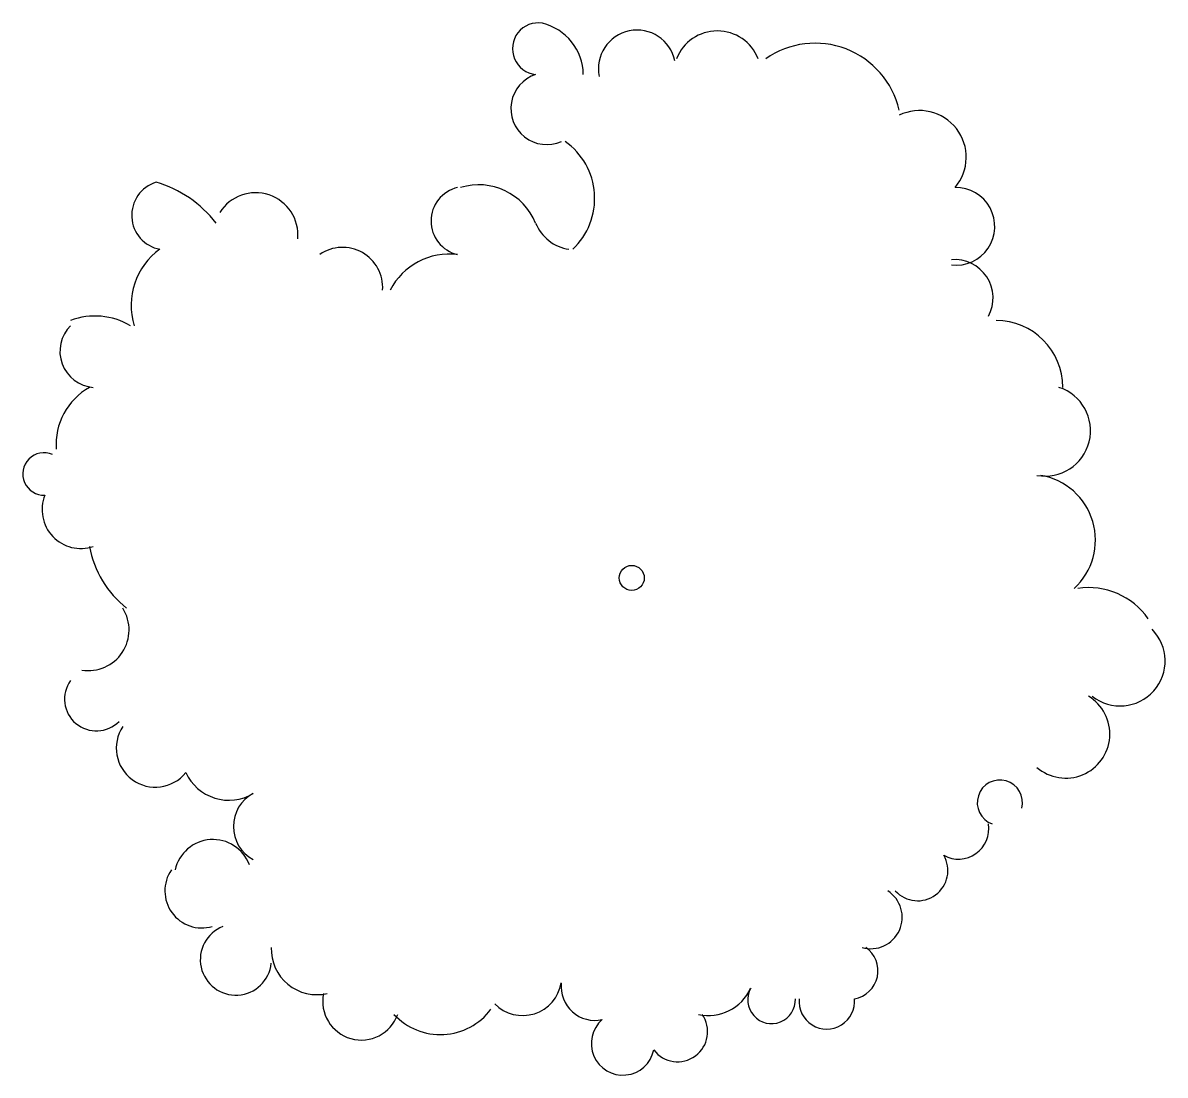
# Model space of a CAD drawing. Header units: millimetres. Extents: x 316.82 to 320.18, y 2541.63 to 2544.72.
import ezdxf

# ---------------------------------------------------------------- set-up
doc = ezdxf.new("R2010")
doc.units = ezdxf.units.MM
doc.header["$LTSCALE"] = 10
doc.layers.add('Vegetais', color=94, linetype='Continuous')

msp = doc.modelspace()

# ---------------------------------------------------------------- linework, layer by layer
at = {"layer": 'Vegetais'}
msp.add_circle((318.6131, 2543.0926), 0.0368, dxfattribs=at)
for centre, radius, start, end in [((318.3384, 2544.6482), 0.0761, 80.9424, 263.9175), ((318.3117, 2544.5692), 0.1589, 1.2225, 75.9139), ((318.6287, 2544.5894), 0.1137, 11.7585, 191.6657), ((318.8646, 2544.5712), 0.1293, 21.5643, 158.4357), ((319.1521, 2544.4111), 0.2533, 12.9719, 124.9365), ((318.3632, 2544.4722), 0.1056, 108.127, 293.9252), ((319.459, 2544.3291), 0.1373, 319.6555, 115.9661), ((318.2989, 2544.2081), 0.2051, 313.2466, 54.79), ((317.2444, 2544.1585), 0.1015, 106.8501, 259.6206), ((317.1208, 2543.9287), 0.3402, 37.4606, 73.9288), ((318.124, 2544.1418), 0.1011, 103.151, 256.849), ((318.1629, 2544.0673), 0.1809, 22.1929, 107.0242), ((319.5659, 2544.126), 0.1142, 263.2912, 91.111), ((317.5074, 2544.1006), 0.1243, 354.8735, 148.038), ((318.4468, 2544.1832), 0.1258, 202.1929, 261.5242), ((317.763, 2543.9465), 0.1179, 356.2433, 124.7239), ((317.3435, 2543.8941), 0.2022, 125.4887, 197.264), ((318.0775, 2543.8479), 0.1968, 83.1445, 152.5221), ((319.5623, 2543.9155), 0.1129, 331.6367, 94.9375), ((317.0385, 2543.7587), 0.1065, 134.9054, 265.4924), ((317.0352, 2543.6579), 0.2046, 59.4425, 110.5593), ((319.6834, 2543.6531), 0.1964, 359.8555, 89.8505), ((317.1124, 2543.485), 0.1918, 119.1239, 184.1738), ((319.8282, 2543.5254), 0.1335, 259.6251, 72.3243), ((316.8855, 2543.3981), 0.0625, 66.9777, 272.0016), ((319.7837, 2543.2042), 0.1925, 312.2838, 80.5651), ((316.9939, 2543.2933), 0.1143, 158.2481, 288.5152), ((317.3174, 2543.2406), 0.3035, 190.5832, 231.4214), ((319.9556, 2542.8496), 0.2145, 34.981, 98.3899), ((317.0159, 2542.9397), 0.1194, 260.7668, 32.2056), ((320.0488, 2542.8485), 0.1322, 231.5775, 44.8843), ((317.0391, 2542.7363), 0.0934, 144.1115, 315.6803), ((319.8888, 2542.6338), 0.1296, 229.2256, 58.9991), ((317.2125, 2542.5922), 0.1147, 146.3994, 321.1427), ((317.4287, 2542.5791), 0.1399, 204.8737, 300.6189), ((319.6952, 2542.4321), 0.0665, 345.6828, 250.3045), ((317.5517, 2542.3618), 0.1099, 118.1122, 241.8878), ((319.5737, 2542.3551), 0.0891, 240.8487, 9.3465), ((317.382, 2542.2097), 0.114, 20.4387, 167.6283), ((319.4535, 2542.2325), 0.0889, 222.3608, 30.2134), ((317.3494, 2542.1726), 0.1089, 145.601, 286.1743), ((319.3159, 2542.0949), 0.0922, 253.607, 57.4079), ((317.4493, 2541.9707), 0.1046, 111.551, 354.2835), ((317.6875, 2542.0018), 0.1342, 177.9991, 283.176), ((319.2536, 2541.9379), 0.0834, 279.6494, 55.3724), ((318.292, 2541.9221), 0.1157, 224.9337, 349.9421), ((318.5049, 2541.8913), 0.0995, 173.9347, 282.3581), ((318.8382, 2541.943), 0.1366, 257.6525, 335.5465), ((319.0239, 2541.8524), 0.0701, 150.9482, 2.6842), ((317.8182, 2541.8479), 0.1136, 168.2332, 340.264), ((319.1863, 2541.8479), 0.0816, 174.5254, 5.4746), ((318.0501, 2541.936), 0.1858, 222.9102, 323.2703), ((318.5868, 2541.7238), 0.0928, 130.7018, 348.2668), ((318.7477, 2541.7588), 0.0884, 217.5288, 35.0453)]:
    msp.add_arc(centre, radius, start, end, dxfattribs=at)

doc.saveas('drawing.dxf')
